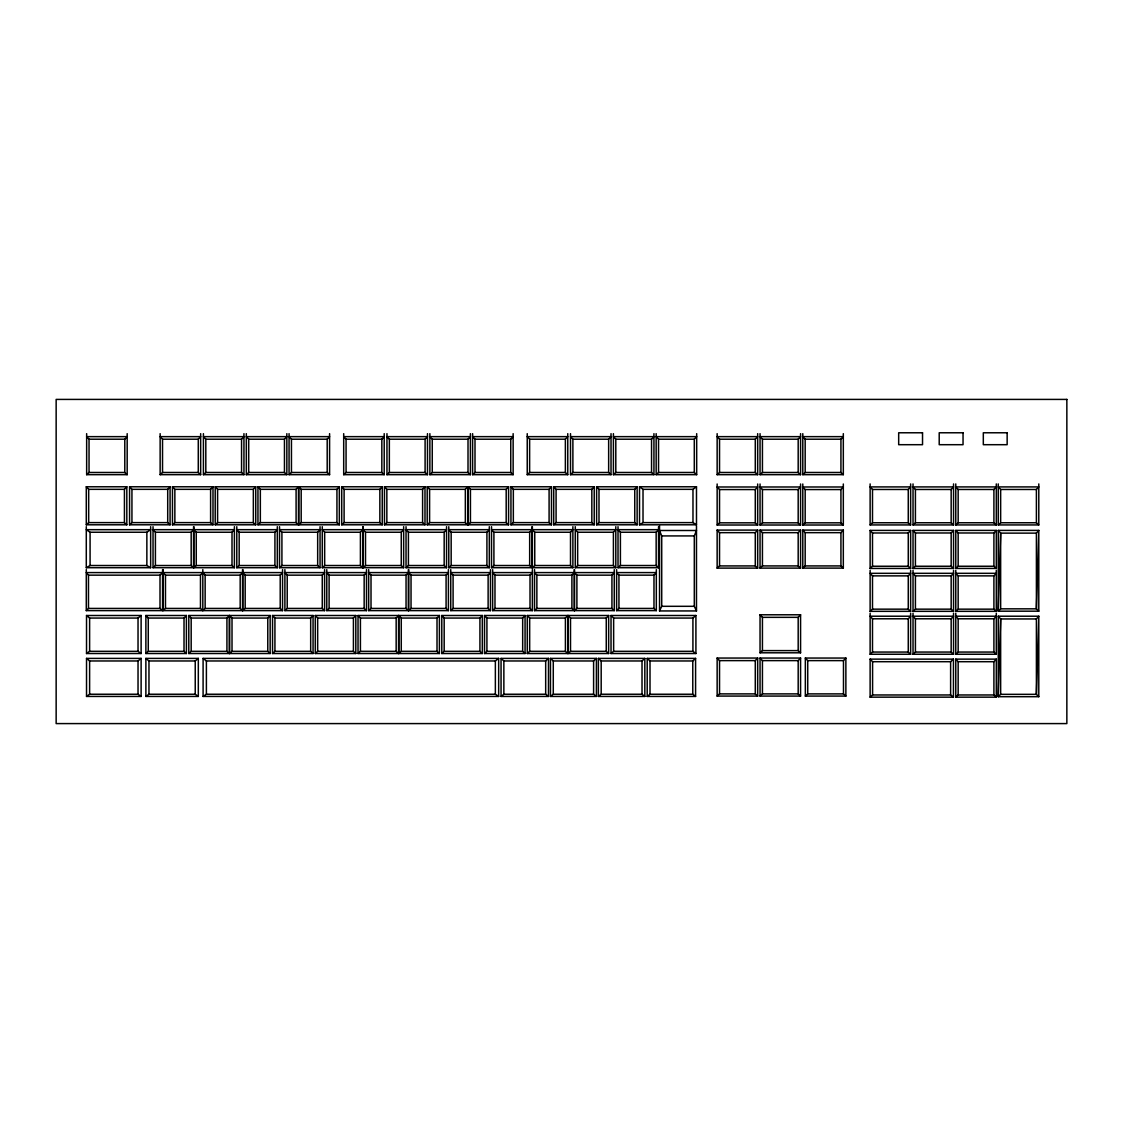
<?xml version="1.0" encoding="UTF-8"?>
<svg xmlns="http://www.w3.org/2000/svg" width="1123" height="1123" viewBox="0 0 1123 1123"><rect width="100%" height="100%" fill="white"/><g stroke="black" fill="none" stroke-linecap="round" stroke-linejoin="round"><path stroke-width="1.5" d="M696.485 610.94L694.309 606.308L694.309 535.924L696.485 530.491L659.538 530.491L661.714 535.924L661.714 606.308L659.538 610.94L696.485 610.94L696.485 525.746M998.263 530.407L1000.649 533.13L998.263 611.179L1000.649 608.834L1036.403 608.834L1036.403 533.13L1038.789 530.407L998.263 530.407L998.263 611.179L1038.789 611.179L1038.789 530.407L1036.403 608.834L1038.789 611.179M998.263 616.218L1000.649 618.941L998.263 696.695L1000.649 694.337L1036.403 694.337L1036.403 618.941L1038.789 616.218L998.263 616.218L998.263 696.695L1038.789 696.695L1038.789 616.218L1036.403 694.337L1038.789 696.695M200.47 608.427L200.47 575.158L202.814 572.59L205.144 575.158L205.144 608.427L202.814 610.617L200.47 608.427L165.474 608.427L163.144 610.617L163.144 569.6M242.526 569.6L242.526 610.617L240.182 608.427L240.182 575.158L242.526 572.59L163.144 572.59L165.474 575.158L165.474 608.427M282.547 569.6L282.547 610.617L280.217 608.427L280.217 575.158L282.547 572.59L242.835 572.59L245.179 575.158L245.179 608.427L242.835 610.617L242.835 569.6M324.603 569.6L324.603 610.617L322.273 608.427L322.273 575.158L324.603 572.59L284.891 572.59L287.221 575.158L287.221 608.427L284.891 610.617L284.891 569.6M366.491 569.6L366.491 610.617L364.161 608.427L364.161 575.158L366.491 572.59L326.779 572.59L329.109 575.158L329.109 608.427L326.779 610.617L326.779 569.6M408.379 569.6L408.379 610.617L406.049 608.427L406.049 575.158L408.379 572.59L368.667 572.59L371.011 575.158L371.011 608.427L368.667 610.617L368.667 569.6M448.414 569.6L448.414 610.617L446.084 608.427L446.084 575.158L448.414 572.59L408.702 572.59L411.032 575.158L411.032 608.427L408.702 610.617L408.702 569.6M490.456 569.6L490.456 610.617L488.126 608.427L488.126 575.158L490.456 572.59L450.744 572.59L453.088 575.158L453.088 608.427L450.744 610.617L450.744 569.6M532.358 569.6L532.358 610.617L530.014 608.427L530.014 575.158L532.358 572.59L492.646 572.59L494.976 575.158L494.976 608.427L492.646 610.617L492.646 569.6M574.246 569.6L574.246 610.617L571.902 608.427L571.902 575.158L574.246 572.59L534.534 572.59L536.864 575.158L536.864 608.427L534.534 610.617L534.534 569.6M614.267 569.6L614.267 610.617L611.937 608.427L611.937 575.158L614.267 572.59L574.555 572.59L576.899 575.158L576.899 608.427L574.555 610.617L574.555 569.6M656.323 569.6L656.323 610.617L653.979 608.427L653.979 575.158L656.323 572.59L616.611 572.59L618.941 575.158L618.941 608.427L616.611 610.617L616.611 569.6M127.18 433.66L127.18 474.664L124.793 472.474L124.793 439.205L127.18 436.65L86.653 436.65L89.04 439.205L89.04 472.474L86.653 474.664L86.653 433.66M126.815 524.792L124.428 522.616L124.428 489.333L126.815 486.778L86.289 486.778L86.289 524.792L126.815 524.792L126.815 486.778M200.666 433.66L200.666 474.664L198.28 472.474L198.28 439.205L200.666 436.65L160.14 436.65L162.526 439.205L162.526 472.474L160.14 474.664L160.14 433.66M170.078 524.792L167.706 522.616L167.706 489.333L170.078 486.778L129.566 486.778L129.566 524.792L170.078 524.792L170.078 486.778M243.944 433.66L243.944 474.664L241.557 472.474L241.557 439.205L243.944 436.65L203.417 436.65L205.804 439.205L205.804 472.474L203.417 474.664L203.417 433.66M212.991 524.792L210.605 522.616L210.605 489.333L212.991 486.778L172.465 486.778L172.465 524.792L212.991 524.792L212.991 486.778M193.549 526.687L193.549 567.705L191.177 565.515L191.177 532.246L193.549 529.677L153.037 529.677L155.409 532.246L155.409 565.515L153.037 567.705L153.037 526.687M286.842 433.66L286.842 474.664L284.456 472.474L284.456 439.205L286.842 436.65L246.316 436.65L248.702 439.205L248.702 472.474L246.316 474.664L246.316 433.66M255.735 524.792L253.349 522.616L253.349 489.333L255.735 486.778L215.209 486.778L215.209 524.792L255.735 524.792L255.735 486.778M234.398 526.687L234.398 567.705L232.012 565.515L232.012 532.246L234.398 529.677L193.872 529.677L196.258 532.246L196.258 565.515L193.872 567.705L193.872 526.687M329.586 433.66L329.586 474.664L327.2 472.474L327.2 439.205L329.586 436.65L289.06 436.65L291.447 439.205L291.447 472.474L289.06 474.664L289.06 433.66M298.479 524.792L296.093 522.616L296.093 489.333L298.479 486.778L257.953 486.778L257.953 524.792L298.479 524.792L298.479 486.778M186.404 653.516L184.018 651.326L184.018 618.057L186.404 615.502L145.878 615.502L145.878 653.516L186.404 653.516L186.404 615.502M277.311 526.687L277.311 567.705L274.924 565.515L274.924 532.246L277.311 529.677L236.785 529.677L239.171 532.246L239.171 565.515L236.785 567.705L236.785 526.687M384.206 433.66L384.206 474.664L381.834 472.474L381.834 439.205L384.206 436.65L343.694 436.65L346.066 439.205L346.066 472.474L343.694 474.664L343.694 433.66M339.328 524.792L336.942 522.616L336.942 489.333L339.328 486.778L298.802 486.778L298.802 524.792L339.328 524.792L339.328 486.778M229.317 653.516L226.93 651.326L226.93 618.057L229.317 615.502L188.79 615.502L188.79 653.516L229.317 653.516L229.317 615.502M320.055 526.687L320.055 567.705L317.669 565.515L317.669 532.246L320.055 529.677L279.529 529.677L281.915 532.246L281.915 565.515L279.529 567.705L279.529 526.687M427.484 433.66L427.484 474.664L425.098 472.474L425.098 439.205L427.484 436.65L386.958 436.65L389.344 439.205L389.344 472.474L386.958 474.664L386.958 433.66M382.241 524.792L379.855 522.616L379.855 489.333L382.241 486.778L341.715 486.778L341.715 524.792L382.241 524.792L382.241 486.778M270.152 653.516L267.779 651.326L267.779 618.057L270.152 615.502L229.639 615.502L229.639 653.516L270.152 653.516L270.152 615.502M362.799 526.687L362.799 567.705L360.413 565.515L360.413 532.246L362.799 529.677L322.273 529.677L324.659 532.246L324.659 565.515L322.273 567.705L322.273 526.687M470.397 433.66L470.397 474.664L468.01 472.474L468.01 439.205L470.397 436.65L429.87 436.65L432.257 439.205L432.257 472.474L429.87 474.664L429.87 433.66M424.985 524.792L422.599 522.616L422.599 489.333L424.985 486.778L384.459 486.778L384.459 524.792L424.985 524.792L424.985 486.778M313.064 653.516L310.678 651.326L310.678 618.057L313.064 615.502L272.538 615.502L272.538 653.516L313.064 653.516L313.064 615.502M403.648 526.687L403.648 567.705L401.262 565.515L401.262 532.246L403.648 529.677L363.122 529.677L365.508 532.246L365.508 565.515L363.122 567.705L363.122 526.687M513.141 433.66L513.141 474.664L510.754 472.474L510.754 439.205L513.141 436.65L472.615 436.65L475.001 439.205L475.001 472.474L472.615 474.664L472.615 433.66M467.73 524.792L465.343 522.616L465.343 489.333L467.73 486.778L427.203 486.778L427.203 524.792L467.73 524.792L467.73 486.778M355.809 653.516L353.422 651.326L353.422 618.057L355.809 615.502L315.282 615.502L315.282 653.516L355.809 653.516L355.809 615.502M446.547 526.687L446.547 567.705L444.175 565.515L444.175 532.246L446.547 529.677L406.035 529.677L408.407 532.246L408.407 565.515L406.035 567.705L406.035 526.687M508.579 524.792L506.192 522.616L506.192 489.333L508.579 486.778L468.052 486.778L468.052 524.792L508.579 524.792L508.579 486.778M398.553 653.516L396.166 651.326L396.166 618.057L398.553 615.502L358.026 615.502L358.026 653.516L398.553 653.516L398.553 615.502M567.761 433.66L567.761 474.664L565.374 472.474L565.374 439.205L567.761 436.65L527.234 436.65L529.621 439.205L529.621 472.474L527.234 474.664L527.234 433.66M489.305 526.687L489.305 567.705L486.919 565.515L486.919 532.246L489.305 529.677L448.779 529.677L451.165 532.246L451.165 565.515L448.779 567.705L448.779 526.687M551.477 524.792L549.091 522.616L549.091 489.333L551.477 486.778L510.951 486.778L510.951 524.792L551.477 524.792L551.477 486.778M439.402 653.516L437.015 651.326L437.015 618.057L439.402 615.502L398.876 615.502L398.876 653.516L439.402 653.516L439.402 615.502M611.024 433.66L611.024 474.664L608.652 472.474L608.652 439.205L611.024 436.65L570.512 436.65L572.884 439.205L572.884 472.474L570.512 474.664L570.512 433.66M532.049 526.687L532.049 567.705L529.663 565.515L529.663 532.246L532.049 529.677L491.523 529.677L493.909 532.246L493.909 565.515L491.523 567.705L491.523 526.687M594.221 524.792L591.835 522.616L591.835 489.333L594.221 486.778L553.695 486.778L553.695 524.792L594.221 524.792L594.221 486.778M482.314 653.516L479.928 651.326L479.928 618.057L482.314 615.502L441.788 615.502L441.788 653.516L482.314 653.516L482.314 615.502M653.937 433.66L653.937 474.664L651.551 472.474L651.551 439.205L653.937 436.65L613.411 436.65L615.797 439.205L615.797 472.474L613.411 474.664L613.411 433.66M572.884 526.687L572.884 567.705L570.512 565.515L570.512 532.246L572.884 529.677L532.372 529.677L534.745 532.246L534.745 565.515L532.372 567.705L532.372 526.687M637.134 524.792L634.748 522.616L634.748 489.333L637.134 486.778L596.608 486.778L596.608 524.792L637.134 524.792L637.134 486.778M525.059 653.516L522.672 651.326L522.672 618.057L525.059 615.502L484.532 615.502L484.532 653.516L525.059 653.516L525.059 615.502M696.681 433.66L696.681 474.664L694.295 472.474L694.295 439.205L696.681 436.65L656.155 436.65L658.541 439.205L658.541 472.474L656.155 474.664L656.155 433.66M615.797 526.687L615.797 567.705L613.411 565.515L613.411 532.246L615.797 529.677L575.271 529.677L577.657 532.246L577.657 565.515L575.271 567.705L575.271 526.687M567.803 653.516L565.416 651.326L565.416 618.057L567.803 615.502L527.277 615.502L527.277 653.516L567.803 653.516L567.803 615.502M658.541 526.687L658.541 567.705L656.155 565.515L656.155 532.246L658.541 529.677L618.015 529.677L620.401 532.246L620.401 565.515L618.015 567.705L618.015 526.687M757.674 433.66L757.674 474.664L755.288 472.474L755.288 439.205L757.674 436.65L717.148 436.65L719.534 439.205L719.534 472.474L717.148 474.664L717.148 433.66M608.652 653.516L606.266 651.326L606.266 618.057L608.652 615.502L568.126 615.502L568.126 653.516L608.652 653.516L608.652 615.502M800.573 433.66L800.573 474.664L798.186 472.474L798.186 439.205L800.573 436.65L760.046 436.65L762.433 439.205L762.433 472.474L760.046 474.664L760.046 433.66M757.674 483.999L757.674 525.017L755.288 522.827L755.288 489.558L757.674 486.989L717.148 486.989L719.534 489.558L719.534 522.827L717.148 525.017L717.148 483.999M843.317 433.66L843.317 474.664L840.93 472.474L840.93 439.205L843.317 436.65L802.791 436.65L805.177 439.205L805.177 472.474L802.791 474.664L802.791 433.66M757.674 568.112L755.288 565.922L755.288 532.653L757.674 530.098L717.148 530.098L717.148 568.112L757.674 568.112L757.674 530.098M800.573 483.999L800.573 525.017L798.186 522.827L798.186 489.558L800.573 486.989L760.046 486.989L762.433 489.558L762.433 522.827L760.046 525.017L760.046 483.999M800.573 568.112L798.186 565.922L798.186 532.653L800.573 530.098L760.046 530.098L760.046 568.112L800.573 568.112L800.573 530.098M843.317 483.999L843.317 525.017L840.93 522.827L840.93 489.558L843.317 486.989L802.791 486.989L805.177 489.558L805.177 522.827L802.791 525.017L802.791 483.999M843.317 568.112L840.93 565.922L840.93 532.653L843.317 530.098L802.791 530.098L802.791 568.112L843.317 568.112L843.317 530.098M910.641 483.929L910.641 524.932L908.268 522.756L908.268 489.474L910.641 486.919L870.128 486.919L872.501 489.474L872.501 522.756L870.128 524.932L870.128 483.929M757.674 696.078L755.288 693.888L755.288 660.619L757.674 658.05L717.148 658.05L717.148 696.078L757.674 696.078L757.674 658.05M800.573 652.8L798.186 650.61L798.186 617.341L800.573 614.786L760.046 614.786L760.046 652.8L800.573 652.8L800.573 614.786M910.641 568.435L908.268 566.245L908.268 532.976L910.641 530.407L870.128 530.407L870.128 568.435L910.641 568.435L910.641 530.407M953.553 483.929L953.553 524.932L951.167 522.756L951.167 489.474L953.553 486.919L913.027 486.919L915.413 489.474L915.413 522.756L913.027 524.932L913.027 483.929M800.573 696.078L798.186 693.888L798.186 660.619L800.573 658.05L760.046 658.05L760.046 696.078L800.573 696.078L800.573 658.05M910.641 570.33L910.641 611.333L908.268 609.157L908.268 575.874L910.641 573.32L870.128 573.32L872.501 575.874L872.501 609.157L870.128 611.333L870.128 570.33M953.553 568.435L951.167 566.245L951.167 532.976L953.553 530.407L913.027 530.407L913.027 568.435L953.553 568.435L953.553 530.407M996.298 483.929L996.298 524.932L993.911 522.756L993.911 489.474L996.298 486.919L955.771 486.919L958.158 489.474L958.158 522.756L955.771 524.932L955.771 483.929M845.872 696.078L843.485 693.888L843.485 660.619L845.872 658.05L805.345 658.05L805.345 696.078L845.872 696.078L845.872 658.05M910.641 613.228L910.641 654.246L908.268 652.056L908.268 618.787L910.641 616.218L870.128 616.218L872.501 618.787L872.501 652.056L870.128 654.246L870.128 613.228M953.553 570.33L953.553 611.333L951.167 609.157L951.167 575.874L953.553 573.32L913.027 573.32L915.413 575.874L915.413 609.157L913.027 611.333L913.027 570.33M996.298 568.435L993.911 566.245L993.911 532.976L996.298 530.407L955.771 530.407L955.771 568.435L996.298 568.435L996.298 530.407M1038.789 483.929L1038.789 524.932L1036.403 522.756L1036.403 489.474L1038.789 486.919L998.263 486.919L1000.649 489.474L1000.649 522.756L998.263 524.932L998.263 483.929M953.553 613.228L953.553 654.246L951.167 652.056L951.167 618.787L953.553 616.218L913.027 616.218L915.413 618.787L915.413 652.056L913.027 654.246L913.027 613.228M996.298 570.33L996.298 611.333L993.911 609.157L993.911 575.874L996.298 573.32L955.771 573.32L958.158 575.874L958.158 609.157L955.771 611.333L955.771 570.33M996.298 613.228L996.298 654.246L993.911 652.056L993.911 618.787L996.298 616.218L955.771 616.218L958.158 618.787L958.158 652.056L955.771 654.246L955.771 613.228M996.298 697.158L993.911 694.969L993.911 661.7L996.298 659.131L955.771 659.131L955.771 697.158L996.298 697.158L996.298 659.131M162.568 610.617L160.013 608.427L160.013 575.158L162.568 572.59L86.289 572.59L88.478 575.158L88.478 608.427L86.289 610.617L162.568 610.617L162.568 569.6M86.289 524.792L88.675 522.616L124.428 522.616M129.566 524.792L131.938 522.616L167.706 522.616M172.465 524.792L174.851 522.616L210.605 522.616M215.209 524.792L217.595 522.616L253.349 522.616M257.953 524.792L260.339 522.616L296.093 522.616M145.878 653.516L148.264 651.326L184.018 651.326M298.802 524.792L301.189 522.616L336.942 522.616M188.79 653.516L191.177 651.326L226.93 651.326M341.715 524.792L344.101 522.616L379.855 522.616M229.639 653.516L232.012 651.326L267.779 651.326M384.459 524.792L386.845 522.616L422.599 522.616M272.538 653.516L274.924 651.326L310.678 651.326M427.203 524.792L429.59 522.616L465.343 522.616M315.282 653.516L317.669 651.326L353.422 651.326M468.052 524.792L470.439 522.616L506.192 522.616M358.026 653.516L360.413 651.326L396.166 651.326M510.951 524.792L513.337 522.616L549.091 522.616M398.876 653.516L401.262 651.326L437.015 651.326M553.695 524.792L556.082 522.616L591.835 522.616M441.788 653.516L444.175 651.326L479.928 651.326M596.608 524.792L598.994 522.616L634.748 522.616M484.532 653.516L486.919 651.326L522.672 651.326M527.277 653.516L529.663 651.326L565.416 651.326M568.126 653.516L570.512 651.326L606.266 651.326M717.148 568.112L719.534 565.922L755.288 565.922M760.046 568.112L762.433 565.922L798.186 565.922M802.791 568.112L805.177 565.922L840.93 565.922M760.046 652.8L762.433 650.61L798.186 650.61M717.148 696.078L719.534 693.888L755.288 693.888M870.128 568.435L872.501 566.245L908.268 566.245M760.046 696.078L762.433 693.888L798.186 693.888M913.027 568.435L915.413 566.245L951.167 566.245M805.345 696.078L807.732 693.888L843.485 693.888M955.771 568.435L958.158 566.245L993.911 566.245M955.771 697.158L958.158 694.969L993.911 694.969M501.055 658.401L503.862 660.97L545.68 660.97L548.487 658.401L548.487 696.428L501.055 696.428L501.055 658.401L548.487 658.401M550.467 658.401L553.274 660.97L593.604 660.97L596.397 658.401L596.397 696.428L550.467 696.428L550.467 658.401L596.397 658.401M598.377 658.401L601.184 660.97L642.019 660.97L644.827 658.401L644.827 696.428L598.377 696.428L598.377 658.401L644.827 658.401M647.199 658.401L650.006 660.97L692.779 660.97L695.586 658.401L695.586 696.428L647.199 696.428L647.199 658.401L695.586 658.401M870.128 659.131L872.585 661.7L950.62 661.7L953.455 659.131L953.455 697.158L870.128 697.158L870.128 659.131L953.455 659.131M870.128 697.158L872.585 694.969L950.62 694.969L953.455 697.158M611.024 615.502L613.635 618.057L692.919 618.057L695.909 615.502L695.909 653.516L611.024 653.516L611.024 615.502L695.909 615.502M611.024 653.516L613.635 651.326L692.919 651.326L695.909 653.516M86.527 615.502L89.615 618.057L138.031 618.057L141.119 615.502L141.119 653.516L86.527 653.516L86.527 615.502L141.119 615.502M86.527 658.401L89.615 660.97L138.031 660.97L141.119 658.401L141.119 696.428L86.527 696.428L86.527 658.401L141.119 658.401M145.878 658.401L148.966 660.97L195.234 660.97L198.322 658.401L198.322 696.428L145.878 696.428L145.878 658.401L198.322 658.401M501.055 696.428L503.862 694.239L545.68 694.239L548.487 696.428M550.467 696.428L553.274 694.239L593.604 694.239L596.397 696.428M598.377 696.428L601.184 694.239L642.019 694.239L644.827 696.428M647.199 696.428L650.006 694.239L692.779 694.239L695.586 696.428M203.095 658.401L206.393 660.97L495.369 660.97L498.668 658.401L498.668 696.428L203.095 696.428L203.095 658.401L498.668 658.401M639.52 486.778L643.016 489.333L692.975 489.333L696.485 486.778L696.485 524.792L639.52 524.792L639.52 486.778L696.485 486.778M86.527 653.516L89.615 651.326L138.031 651.326L141.119 653.516M86.527 696.428L89.615 694.239L138.031 694.239L141.119 696.428M145.878 696.428L148.966 694.239L195.234 694.239L198.322 696.428M146.86 532.246L150.65 529.677L86.289 529.677L90.079 532.246L146.86 532.246L146.86 565.515L150.65 567.705L150.65 526.687M203.095 696.428L206.393 694.239L495.369 694.239L498.668 696.428M639.52 524.792L643.016 522.616L692.975 522.616L696.485 524.792M86.289 526.687L86.289 567.705L90.079 565.515L146.86 565.515M89.04 439.205L124.793 439.205M162.526 439.205L198.28 439.205M205.804 439.205L241.557 439.205M248.702 439.205L284.456 439.205M291.447 439.205L327.2 439.205M346.066 439.205L381.834 439.205M389.344 439.205L425.098 439.205M432.257 439.205L468.01 439.205M475.001 439.205L510.754 439.205M529.621 439.205L565.374 439.205M572.884 439.205L608.652 439.205M615.797 439.205L651.551 439.205M658.541 439.205L694.295 439.205M719.534 439.205L755.288 439.205M762.433 439.205L798.186 439.205M805.177 439.205L840.93 439.205M89.04 472.474L124.793 472.474M162.526 472.474L198.28 472.474M205.804 472.474L241.557 472.474M248.702 472.474L284.456 472.474M291.447 472.474L327.2 472.474M346.066 472.474L381.834 472.474M389.344 472.474L425.098 472.474M432.257 472.474L468.01 472.474M475.001 472.474L510.754 472.474M529.621 472.474L565.374 472.474M572.884 472.474L608.652 472.474M615.797 472.474L651.551 472.474M658.541 472.474L694.295 472.474M719.534 472.474L755.288 472.474M762.433 472.474L798.186 472.474M805.177 472.474L840.93 472.474M86.653 474.664L127.18 474.664M160.14 474.664L200.666 474.664M203.417 474.664L243.944 474.664M246.316 474.664L286.842 474.664M289.06 474.664L329.586 474.664M343.694 474.664L384.206 474.664M386.958 474.664L427.484 474.664M429.87 474.664L470.397 474.664M472.615 474.664L513.141 474.664M527.234 474.664L567.761 474.664M570.512 474.664L611.024 474.664M613.411 474.664L653.937 474.664M656.155 474.664L696.681 474.664M717.148 474.664L757.674 474.664M760.046 474.664L800.573 474.664M802.791 474.664L843.317 474.664M86.289 486.778L88.675 489.333L124.428 489.333M129.566 486.778L131.938 489.333L167.706 489.333M172.465 486.778L174.851 489.333L210.605 489.333M215.209 486.778L217.595 489.333L253.349 489.333M257.953 486.778L260.339 489.333L296.093 489.333M298.802 486.778L301.189 489.333L336.942 489.333M341.715 486.778L344.101 489.333L379.855 489.333M384.459 486.778L386.845 489.333L422.599 489.333M427.203 486.778L429.59 489.333L465.343 489.333M468.052 486.778L470.439 489.333L506.192 489.333M510.951 486.778L513.337 489.333L549.091 489.333M553.695 486.778L556.082 489.333L591.835 489.333M596.608 486.778L598.994 489.333L634.748 489.333M872.501 489.474L908.268 489.474M915.413 489.474L951.167 489.474M958.158 489.474L993.911 489.474M1000.649 489.474L1036.403 489.474M719.534 489.558L755.288 489.558M762.433 489.558L798.186 489.558M805.177 489.558L840.93 489.558M719.534 522.827L755.288 522.827M762.433 522.827L798.186 522.827M805.177 522.827L840.93 522.827M872.501 522.756L908.268 522.756M915.413 522.756L951.167 522.756M958.158 522.756L993.911 522.756M1000.649 522.756L1036.403 522.756M717.148 525.017L757.674 525.017M760.046 525.017L800.573 525.017M802.791 525.017L843.317 525.017M870.128 524.932L910.641 524.932M913.027 524.932L953.553 524.932M955.771 524.932L996.298 524.932M998.263 524.932L1038.789 524.932M155.409 532.246L191.177 532.246M196.258 532.246L232.012 532.246M239.171 532.246L274.924 532.246M281.915 532.246L317.669 532.246M324.659 532.246L360.413 532.246M365.508 532.246L401.262 532.246M408.407 532.246L444.175 532.246M451.165 532.246L486.919 532.246M493.909 532.246L529.663 532.246M534.745 532.246L570.512 532.246M577.657 532.246L613.411 532.246M620.401 532.246L656.155 532.246M717.148 530.098L719.534 532.653L755.288 532.653M760.046 530.098L762.433 532.653L798.186 532.653M802.791 530.098L805.177 532.653L840.93 532.653M870.128 530.407L872.501 532.976L908.268 532.976M913.027 530.407L915.413 532.976L951.167 532.976M955.771 530.407L958.158 532.976L993.911 532.976M1036.403 533.13L1000.649 533.13L1000.649 608.834M661.714 535.924L694.309 535.924M155.409 565.515L191.177 565.515M196.258 565.515L232.012 565.515M239.171 565.515L274.924 565.515M281.915 565.515L317.669 565.515M324.659 565.515L360.413 565.515M365.508 565.515L401.262 565.515M408.407 565.515L444.175 565.515M451.165 565.515L486.919 565.515M493.909 565.515L529.663 565.515M534.745 565.515L570.512 565.515M577.657 565.515L613.411 565.515M620.401 565.515L656.155 565.515M86.289 567.705L150.65 567.705M153.037 567.705L193.549 567.705M193.872 567.705L234.398 567.705M236.785 567.705L277.311 567.705M279.529 567.705L320.055 567.705M322.273 567.705L362.799 567.705M363.122 567.705L403.648 567.705M406.035 567.705L446.547 567.705M448.779 567.705L489.305 567.705M491.523 567.705L532.049 567.705M532.372 567.705L572.884 567.705M575.271 567.705L615.797 567.705M618.015 567.705L658.541 567.705M88.478 575.158L160.013 575.158M165.474 575.158L200.47 575.158M205.144 575.158L240.182 575.158M245.179 575.158L280.217 575.158M287.221 575.158L322.273 575.158M329.109 575.158L364.161 575.158M371.011 575.158L406.049 575.158M411.032 575.158L446.084 575.158M453.088 575.158L488.126 575.158M494.976 575.158L530.014 575.158M536.864 575.158L571.902 575.158M576.899 575.158L611.937 575.158M618.941 575.158L653.979 575.158M872.501 575.874L908.268 575.874M915.413 575.874L951.167 575.874M958.158 575.874L993.911 575.874M661.714 606.308L694.309 606.308M88.478 608.427L160.013 608.427M205.144 608.427L240.182 608.427M245.179 608.427L280.217 608.427M287.221 608.427L322.273 608.427M329.109 608.427L364.161 608.427M371.011 608.427L406.049 608.427M411.032 608.427L446.084 608.427M453.088 608.427L488.126 608.427M494.976 608.427L530.014 608.427M536.864 608.427L571.902 608.427M576.899 608.427L611.937 608.427M618.941 608.427L653.979 608.427M872.501 609.157L908.268 609.157M915.413 609.157L951.167 609.157M958.158 609.157L993.911 609.157M163.144 610.617L242.526 610.617M242.835 610.617L282.547 610.617M284.891 610.617L324.603 610.617M326.779 610.617L366.491 610.617M368.667 610.617L408.379 610.617M408.702 610.617L448.414 610.617M450.744 610.617L490.456 610.617M492.646 610.617L532.358 610.617M534.534 610.617L574.246 610.617M574.555 610.617L614.267 610.617M616.611 610.617L656.323 610.617M870.128 611.333L910.641 611.333M913.027 611.333L953.553 611.333M955.771 611.333L996.298 611.333M760.046 614.786L762.433 617.341L798.186 617.341M145.878 615.502L148.264 618.057L184.018 618.057M188.79 615.502L191.177 618.057L226.93 618.057M229.639 615.502L232.012 618.057L267.779 618.057M272.538 615.502L274.924 618.057L310.678 618.057M315.282 615.502L317.669 618.057L353.422 618.057M358.026 615.502L360.413 618.057L396.166 618.057M398.876 615.502L401.262 618.057L437.015 618.057M441.788 615.502L444.175 618.057L479.928 618.057M484.532 615.502L486.919 618.057L522.672 618.057M527.277 615.502L529.663 618.057L565.416 618.057M568.126 615.502L570.512 618.057L606.266 618.057M872.501 618.787L908.268 618.787M915.413 618.787L951.167 618.787M958.158 618.787L993.911 618.787M1036.403 618.941L1000.649 618.941L1000.649 694.337M872.501 652.056L908.268 652.056M915.413 652.056L951.167 652.056M958.158 652.056L993.911 652.056M870.128 654.246L910.641 654.246M913.027 654.246L953.553 654.246M955.771 654.246L996.298 654.246M717.148 658.05L719.534 660.619L755.288 660.619M760.046 658.05L762.433 660.619L798.186 660.619M805.345 658.05L807.732 660.619L843.485 660.619M955.771 659.131L958.158 661.7L993.911 661.7M958.158 532.976L958.158 566.245M958.158 661.7L958.158 694.969M950.62 661.7L950.62 694.969M915.413 532.976L915.413 566.245M872.585 661.7L872.585 694.969M872.501 532.976L872.501 566.245M807.732 660.619L807.732 693.888M805.177 532.653L805.177 565.922M762.433 532.653L762.433 565.922M762.433 617.341L762.433 650.61M762.433 660.619L762.433 693.888M719.534 532.653L719.534 565.922M719.534 660.619L719.534 693.888M692.975 489.333L692.975 522.616M692.919 618.057L692.919 651.326M692.779 660.97L692.779 694.239M659.538 525.746L659.538 610.94M650.006 660.97L650.006 694.239M643.016 489.333L643.016 522.616M642.019 660.97L642.019 694.239M613.635 618.057L613.635 651.326M601.184 660.97L601.184 694.239M598.994 489.333L598.994 522.616M593.604 660.97L593.604 694.239M570.512 618.057L570.512 651.326M556.082 489.333L556.082 522.616M553.274 660.97L553.274 694.239M545.68 660.97L545.68 694.239M529.663 618.057L529.663 651.326M513.337 489.333L513.337 522.616M503.862 660.97L503.862 694.239M495.369 660.97L495.369 694.239M486.919 618.057L486.919 651.326M470.439 489.333L470.439 522.616M444.175 618.057L444.175 651.326M429.59 489.333L429.59 522.616M401.262 618.057L401.262 651.326M386.845 489.333L386.845 522.616M360.413 618.057L360.413 651.326M344.101 489.333L344.101 522.616M317.669 618.057L317.669 651.326M301.189 489.333L301.189 522.616M274.924 618.057L274.924 651.326M260.339 489.333L260.339 522.616M232.012 618.057L232.012 651.326M217.595 489.333L217.595 522.616M206.393 660.97L206.393 694.239M202.814 569.6L202.814 610.617M195.234 660.97L195.234 694.239M191.177 618.057L191.177 651.326M174.851 489.333L174.851 522.616M148.966 660.97L148.966 694.239M148.264 618.057L148.264 651.326M138.031 618.057L138.031 651.326M138.031 660.97L138.031 694.239M131.938 489.333L131.938 522.616M90.079 532.246L90.079 565.515M89.615 618.057L89.615 651.326M89.615 660.97L89.615 694.239M88.675 489.333L88.675 522.616M86.289 569.6L86.289 610.617M1066.85 399.409L56.15 399.409L56.15 723.591L1066.85 723.591L1066.85 399.409M922.53 432.776L898.681 432.776L898.681 444.694L922.53 444.694L922.53 432.776M963.043 432.776L939.207 432.776L939.207 444.694L963.043 444.694L963.043 432.776M1007.149 432.776L983.313 432.776L983.313 444.694L1007.149 444.694L1007.149 432.776"/></g></svg>
